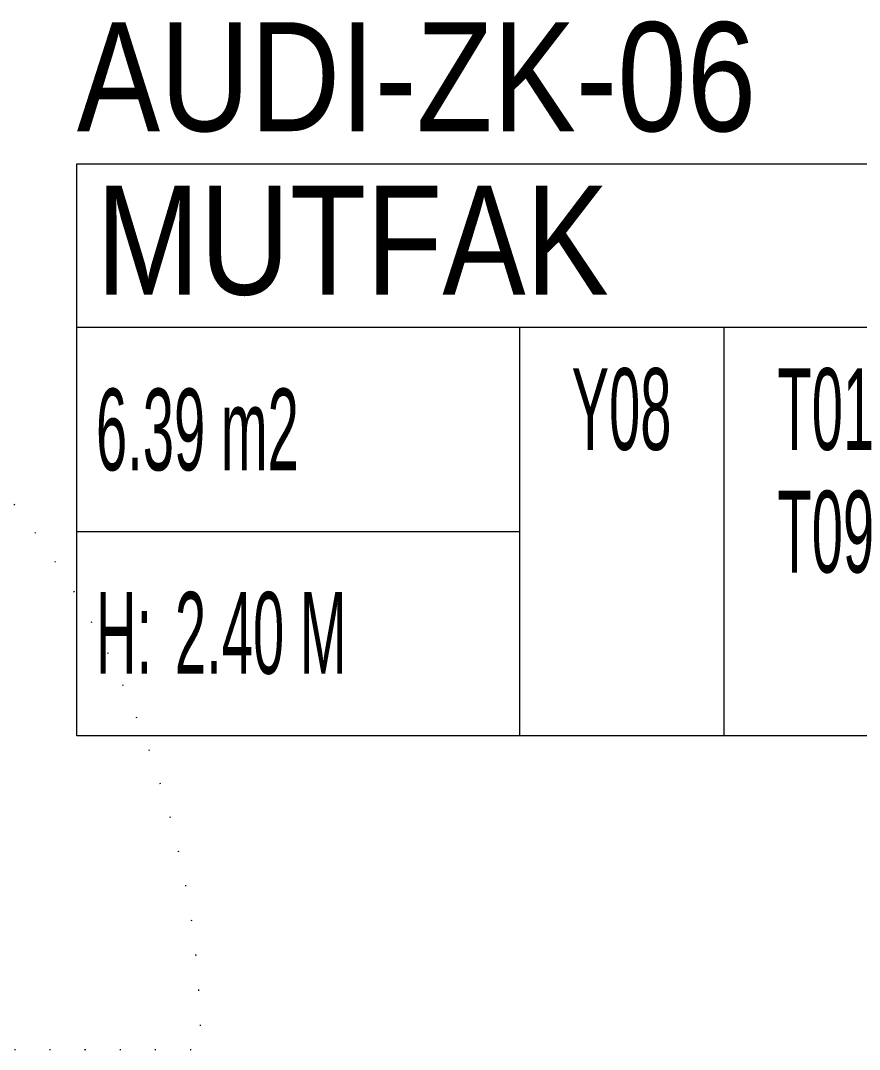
# Model space of a CAD drawing. Extents: x -2598 to 23780, y 0 to 8114.
# Drawn here: x 1593.4 to 1670.4, y 505.6 to 600 of the extents above; entities that cross this region are included whole.
import ezdxf
from ezdxf.enums import TextEntityAlignment as Align

# ---------------------------------------------------------------- set-up
doc = ezdxf.new("R2010")
doc.units = 0
doc.header["$LTSCALE"] = 25
doc.header["$MEASUREMENT"] = 0
doc.linetypes.add('DOT2', pattern=[0.125, 0, -0.125])
doc.layers.get('0').update_dxf_attribs({"color": 9, "lineweight": 9})
for name, color, linetype, lineweight in [('10', 9, 'Continuous', 9), ('20', 9, 'DOT2', 9), ('21', 9, 'Continuous', 9)]:
    doc.layers.add(name, color=color, linetype=linetype, lineweight=lineweight)
doc.styles.add('Arial', font='arial.ttf', dxfattribs={"height": 2.5})
doc.styles.add('MuuM_TEXT-STANDART', font='ARIALN.TTF')

# ---------------------------------------------------------------- blocks, each defined once
blk = doc.blocks.new('0_roomno2')
blk.add_lwpolyline([(19.375, -10.5), (0, -10.5), (0, 0), (19.375, 0)], close=True)
for points in [[(0, -3), (19.375, -3)], [(8.125, -3), (8.125, -10.5)], [(11.875, -3), (11.875, -10.5)], [(0, -6.75), (8.125, -6.75)]]:
    blk.add_lwpolyline(points)
at = {"style": 'MuuM_TEXT-STANDART', "width": 0.6}
blk.add_text('H:', height=1.5, dxfattribs=at).set_placement((0.35, -8.608), align=Align.MIDDLE_LEFT)
at = {"style": 'Arial'}
blk.add_attdef('ODANO', (0, 1.17), '', height=2, dxfattribs=at)
blk.add_attdef('MEKANADI', text='', height=2, dxfattribs=at).set_placement((0.35, -3), align=Align.BOTTOM_LEFT)
at = {"style": 'MuuM_TEXT-STANDART', "width": 0.6}
for tag, p in [('YER01', (10, -4.5)), ('TAVAN01', (13.75, -4.5)), ('DUVAR01', (17.5, -4.5)), ('YER02', (10, -6.75)), ('TAVAN02', (13.75, -6.75)), ('DUVAR02', (17.5, -6.75)), ('YER03', (10, -9)), ('TAVAN03', (13.75, -9)), ('DUVAR03', (17.5, -9))]:
    blk.add_attdef(tag, text='', height=1.5, dxfattribs=at).set_placement(p, align=Align.MIDDLE_CENTER)
for tag, p in [('M2', (0.35, -4.875)), ('TEMIZTAVANYUKSEKLIGI', (1.8, -8.608))]:
    blk.add_attdef(tag, text='', height=1.5, dxfattribs=at).set_placement(p, align=Align.MIDDLE_LEFT)
blk = doc.blocks.new('p-kapı')
at = {"layer": '20'}
blk.add_lwpolyline([(4.87, -4.6), (86.47, -4.6)], dxfattribs=at)
blk.add_arc((4.87, -4.6), 81.6, 270.10532, 0, dxfattribs=at)
blk = doc.blocks.new('p-zemin kat')
at = {"xscale": -1, "rotation": 180}
blk.add_blockref('p-kapı', (1523.5, 501), dxfattribs=at)
at = {"layer": '21'}
ref = blk.add_blockref('0_roomno2', (1598.611, 586.865), dxfattribs=dict(at, xscale=5, yscale=5, zscale=5))
ref.add_attrib('ODANO', 'AUDI-ZK-06', dxfattribs={"layer": '0', "height": 10, "style": 'MuuM_TEXT-STANDART'}).set_placement((1598.611, 586.865), align=Align.BOTTOM_LEFT)
ref.add_attrib('MEKANADI', 'MUTFAK', dxfattribs={"layer": '0', "height": 10, "style": 'MuuM_TEXT-STANDART'}).set_placement((1600.361, 571.865), align=Align.BOTTOM_LEFT)
ref.add_attrib('M2', '6.39 m2', dxfattribs={"layer": '0', "height": 7.5, "style": 'MuuM_TEXT-STANDART', "width": 0.6}).set_placement((1600.361, 562.49), align=Align.MIDDLE_LEFT)
ref.add_attrib('TEMIZTAVANYUKSEKLIGI', '2.40 M', dxfattribs={"layer": '0', "height": 7.5, "style": 'MuuM_TEXT-STANDART', "width": 0.6}).set_placement((1607.611, 543.825), align=Align.MIDDLE_LEFT)
ref.add_attrib('YER01', 'Y08', dxfattribs={"layer": '0', "height": 7.5, "style": 'MuuM_TEXT-STANDART', "width": 0.6}).set_placement((1648.611, 564.365), align=Align.MIDDLE_CENTER)
ref.add_attrib('TAVAN01', 'T01', dxfattribs={"layer": '0', "height": 7.5, "style": 'MuuM_TEXT-STANDART', "width": 0.6}).set_placement((1667.361, 564.365), align=Align.MIDDLE_CENTER)
ref.add_attrib('TAVAN02', 'T09', dxfattribs={"layer": '0', "height": 7.5, "style": 'MuuM_TEXT-STANDART', "width": 0.6}).set_placement((1667.361, 553.115), align=Align.MIDDLE_CENTER)

msp = doc.modelspace()

# ---------------------------------------------------------------- block references
at = {"layer": '10'}
msp.add_blockref('p-zemin kat', (0, 0), dxfattribs=at)

doc.saveas('drawing.dxf')
